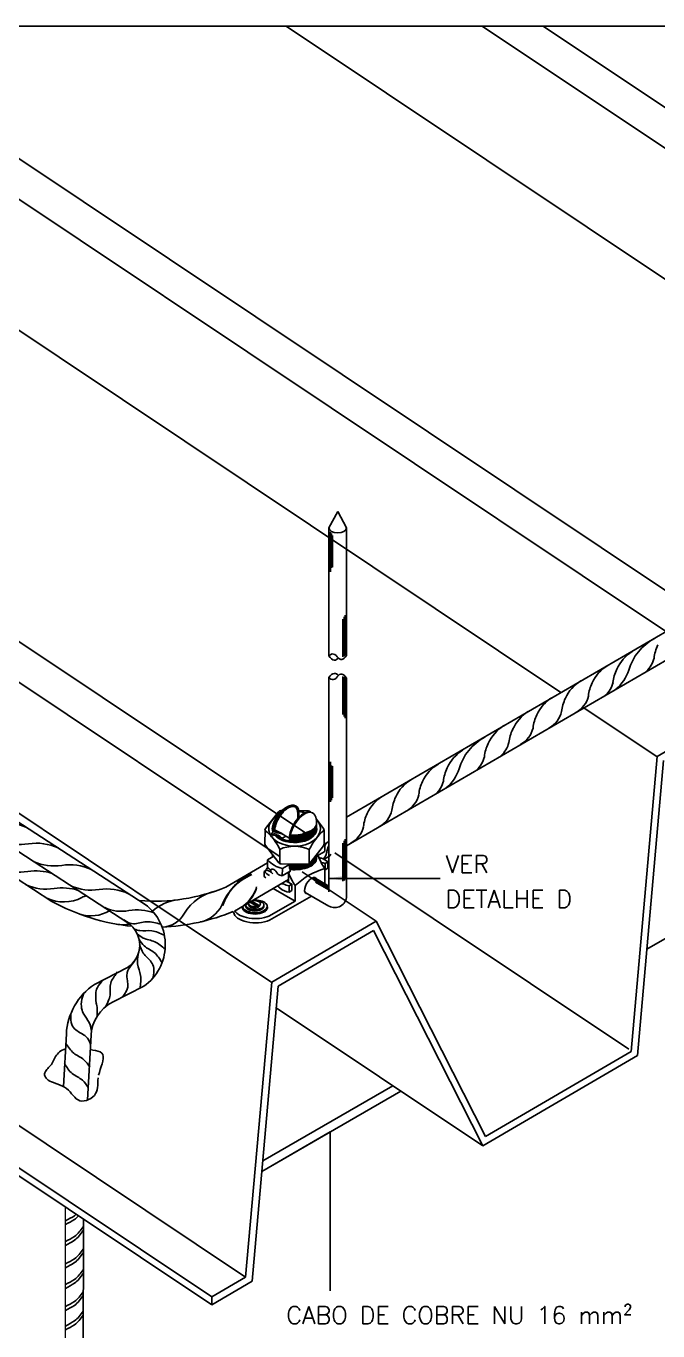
# Paper-space layout 'Layout4' of a CAD drawing. Header units: millimetres. Extents: x 16 to 267, y 19 to 196.
# Drawn here: x 159.51 to 171.71, y 157.16 to 182.37 of the extents above; entities that cross this region are included whole.
import ezdxf
from ezdxf.enums import TextEntityAlignment as Align

# ---------------------------------------------------------------- set-up
doc = ezdxf.new("R2010")
doc.units = ezdxf.units.MM
for name, color, linetype in [('2', 2, 'Continuous'), ('C01', 1, 'Continuous'), ('C02', 42, 'Continuous'), ('C025', 42, 'Continuous'), ('C03', 7, 'Continuous')]:
    doc.layers.add(name, color=color, linetype=linetype)
doc.layers.add('Cabo 16 mm²', color=1, linetype='Continuous', lineweight=20)
doc.styles.add('80CL', font='romans.shx', dxfattribs={"height": 2})

# ---------------------------------------------------------------- blocks, each defined once
blk = doc.blocks.new('A$C251B1D1C')
at = {"layer": 'C01'}
for p, q in [((0.6227, 2.2607), (0.6227, 2.5187)), ((0.6297, 2.2861), (0.6297, 2.508)), ((0.6365, 2.2903), (0.6365, 2.4941)), ((0.7038, 1.7128), (0.7038, 1.9568)), ((0.7106, 1.7166), (0.7106, 1.9707)), ((0.7176, 1.7233), (0.7176, 1.9813)), ((0.7038, 1.5858), (0.7038, 1.3419)), ((0.7106, 1.582), (0.7106, 1.3279)), ((0.7176, 1.5753), (0.7176, 1.3173)), ((0.6227, 1.0379), (0.6227, 0.7799)), ((0.6297, 1.0126), (0.6297, 0.7906)), ((0.6365, 1.0083), (0.6365, 0.8045)), ((0.7038, 0.2691), (0.7038, 0.513)), ((0.7106, 0.2729), (0.7106, 0.5269)), ((0.7176, 0.2796), (0.7176, 0.5376)), ((0.6139, 0.2284), (0.5129, 0.2867)), ((0.6139, 0.2204), (0.5187, 0.2754)), ((0.6139, 0.2125), (0.5273, 0.2625))]:
    blk.add_line(p, q, dxfattribs=at)
for centre, major_axis, ratio, start_param, end_param in [((0.3922, 0.6193), (-0.1419, 0.0003), 0.509483, 0.079835, 0.29756), ((0.3913, 0.616), (-0.1419, 0.0003), 0.509483, 0.13463, 0.312482), ((0.3913, 0.6115), (-0.1419, 0.0003), 0.509483, 0.131413, 0.312096), ((0.3921, 0.6056), (-0.1419, 0.0003), 0.509483, 0.077564, 0.266985), ((0.3922, 0.6239), (-0.1419, 0.0003), 0.509483, 0.108302, 0.312482), ((0.3922, 0.6284), (-0.1419, 0.0003), 0.509483, 0.135721, 0.320186), ((0.3921, 0.6011), (-0.1419, 0.0003), 0.509483, 0.160032, 0.218605), ((0.3922, 0.633), (-0.1419, 0.0003), 0.509483, 0.162659, 0.330832), ((0.3922, 0.6376), (-0.1419, 0.0003), 0.509483, 0.186755, 0.348346), ((0.3921, 0.6056), (-0.1419, 0.0003), 0.509483, 1.339393, 3.211035), ((0.3921, 0.6148), (-0.1419, 0.0003), 0.509483, 1.339988, 3.211035), ((0.3922, 0.6239), (-0.1419, 0.0003), 0.509483, 1.342081, 3.211035), ((0.3922, 0.633), (-0.1419, 0.0003), 0.509483, 1.350786, 3.211035), ((0.3921, 0.6102), (-0.1419, 0.0003), 0.509483, 1.364571, 3.211035), ((0.3922, 0.6193), (-0.1419, 0.0003), 0.509483, 1.364905, 3.211035), ((0.3921, 0.6011), (-0.1419, 0.0003), 0.509483, 1.365397, 3.211035), ((0.3922, 0.6284), (-0.1419, 0.0003), 0.509483, 1.36577, 3.211035), ((0.3922, 0.6376), (-0.1419, 0.0003), 0.509483, 1.391581, 3.222543), ((0.3922, 0.6421), (-0.1419, 0.0003), 0.509483, 1.943295, 3.141593), ((0.3921, 0.5965), (-0.1419, 0.0003), 0.509483, 1.3399, 2.631976), ((0.3921, 0.592), (-0.1419, 0.0003), 0.509483, 1.365112, 2.208576), ((0.7032, 0.4086), (-0.1037, 0.1037), 1, -0.09291, 0.139082), ((0.3918, 0.4369), (-0.1419, 0.0003), 0.509483, 0.007902, 0.174993), ((0.3918, 0.4415), (-0.1419, 0.0003), 0.509483, 0.069242, 0.225576), ((0.3918, 0.4461), (-0.1419, 0.0003), 0.509483, 0.123954, 0.278336), ((0.3918, 0.4324), (-0.1419, 0.0003), 0.509483, 1.339274, 3.204953), ((0.3917, 0.4232), (-0.1419, 0.0003), 0.509483, 1.346207, 3.211035), ((0.3918, 0.4278), (-0.1419, 0.0003), 0.509483, 1.365307, 3.2264), ((0.3917, 0.4187), (-0.1419, 0.0003), 0.509483, 1.365189, 3.211035), ((0.3918, 0.4369), (-0.1419, 0.0003), 0.509483, 2.363268, 3.173489), ((0.3918, 0.4415), (-0.1419, 0.0003), 0.509483, 2.424057, 3.109817), ((0.5142, 0.4703), (-0.0615, 0.0615), 1, 3.176995, 3.69676), ((0.7323, 0.4366), (-0.0948, 0.0948), 1, 0.325539, 0.682194), ((0.7284, 0.4461), (0.0895, 0.0895), 1, 1.915996, 1.950007), ((0.5564, 0.4925), (-0.0615, 0.0615), 1, 3.086024, 3.295073), ((0.3918, 0.4415), (-0.1419, 0.0003), 0.509483, 1.340365, 2.083943), ((0.482, 0.2923), (0.0948, 0.0948), 1, 1.896336, 1.909399), ((0.3918, 0.4369), (-0.1419, 0.0003), 0.509483, 1.364893, 2.204381), ((0.3918, 0.4461), (-0.1419, 0.0003), 0.509483, 1.365656, 1.941318), ((0.3917, 0.4141), (-0.1419, 0.0003), 0.509483, 1.374794, 3.211035), ((0.3917, 0.4141), (-0.1419, 0.0003), 0.509483, 1.374794, 3.211035)]:
    blk.add_ellipse(centre, major_axis=major_axis, ratio=ratio, start_param=start_param, end_param=end_param, dxfattribs=at)
at = {"layer": 'C02'}
for p, q in [((0.6701, 2.6497), (0.6139, 2.5443)), ((0.6701, 2.6497), (0.7264, 2.5443)), ((0.6139, 2.5443), (0.6139, 1.7192)), ((0.7264, 2.5443), (0.7264, 1.7216)), ((0.6139, 1.7192), (0.6186, 1.7239)), ((0.6139, 1.7192), (0.6222, 1.7081)), ((0.6186, 1.7239), (0.6268, 1.7293)), ((0.6222, 1.7081), (0.6304, 1.6999)), ((0.6268, 1.7293), (0.635, 1.7318)), ((0.6304, 1.6999), (0.6386, 1.6945)), ((0.635, 1.7318), (0.6431, 1.7314)), ((0.6386, 1.6945), (0.6468, 1.692)), ((0.6431, 1.7314), (0.6512, 1.7282)), ((0.6468, 1.692), (0.6549, 1.6924)), ((0.6512, 1.7282), (0.6592, 1.7221)), ((0.6549, 1.6924), (0.663, 1.6956)), ((0.6592, 1.7221), (0.6672, 1.7131)), ((0.663, 1.6956), (0.6711, 1.7017)), ((0.6711, 1.7017), (0.6743, 1.7053)), ((0.6222, 1.5905), (0.6304, 1.5987)), ((0.6304, 1.5987), (0.6386, 1.6041)), ((0.6386, 1.6041), (0.6468, 1.6066)), ((0.6468, 1.6066), (0.6549, 1.6063)), ((0.6549, 1.6063), (0.663, 1.603)), ((0.663, 1.603), (0.6711, 1.5969)), ((0.6139, 1.5794), (0.6222, 1.5905)), ((0.6139, 0.1983), (0.6139, 1.5794)), ((0.6139, 1.5794), (0.6186, 1.5747)), ((0.6186, 1.5747), (0.6268, 1.5693)), ((0.6268, 1.5693), (0.635, 1.5668)), ((0.635, 1.5668), (0.6431, 1.5672)), ((0.6431, 1.5672), (0.6512, 1.5704)), ((0.6512, 1.5704), (0.6592, 1.5765)), ((0.6592, 1.5765), (0.6672, 1.5855)), ((0.6711, 1.5969), (0.6743, 1.5934)), ((0.7264, 0.1724), (0.7264, 1.5771)), ((0.4123, 0.6697), (0.4123, 0.7045)), ((0.4202, 0.6782), (0.4202, 0.7044)), ((0.2506, 0.6139), (0.2506, 0.5951)), ((0.2563, 0.5877), (0.2563, 0.5971)), ((0.363, 0.5395), (0.3594, 0.5353)), ((0.3594, 0.5353), (0.363, 0.5303)), ((0.3631, 0.5486), (0.3595, 0.5444)), ((0.3595, 0.5444), (0.363, 0.5395)), ((0.3595, 0.5195), (0.3595, 0.537)), ((0.363, 0.5303), (0.3595, 0.5262)), ((0.3595, 0.5262), (0.363, 0.5212)), ((0.3631, 0.5577), (0.3598, 0.5535)), ((0.3598, 0.5535), (0.3631, 0.5486)), ((0.3611, 0.5625), (0.3631, 0.5577)), ((0.363, 0.5212), (0.3612, 0.5191)), ((0.5854, 0.5075), (0.6139, 0.5239)), ((0.5821, 0.4089), (0.6139, 0.4273)), ((0.2025, 0.3331), (0.2025, 0.3368)), ((0.2397, 0.3258), (0.2397, 0.3403)), ((0.3627, 0.3662), (0.359, 0.362)), ((0.359, 0.362), (0.3627, 0.3571)), ((0.3592, 0.3786), (0.3591, 0.355)), ((0.3591, 0.355), (0.3639, 0.3432)), ((0.3628, 0.3753), (0.3592, 0.3711)), ((0.3592, 0.3711), (0.3627, 0.3662)), ((0.3627, 0.3571), (0.36, 0.3528)), ((0.36, 0.3528), (0.3626, 0.348)), ((0.3605, 0.3786), (0.3629, 0.3753)), ((0.3626, 0.348), (0.3623, 0.3473)), ((0.3639, 0.3432), (0.3639, 0.331)), ((0.5869, 0.252), (0.5871, 0.3488)), ((0.3535, 0.2608), (0.3535, 0.3213)), ((0.6139, 0.2366), (0.5177, 0.2915)), ((0.2304, 0.0165), (0.5006, 0.1717)), ((0.3961, 0.1385), (0.2553, 0.2202)), ((0.3961, 0.1385), (0.3963, 0.2392)), ((0.6139, 0.1071), (0.4602, 0.1948)), ((0.0576, 0.093), (0.0576, 0.1016)), ((0.0957, 0.1205), (0.0996, 0.1081)), ((0.1525, 0.1064), (0.1053, 0.1336)), ((0.1152, 0.1356), (0.1077, 0.1322)), ((0.1152, 0.1394), (0.1152, 0.1356)), ((0.1646, 0.107), (0.1152, 0.1356)), ((0.1646, 0.1118), (0.116, 0.1398)), ((0.1646, 0.107), (0.1525, 0.1016)), ((0.1525, 0.1064), (0.1525, 0.1016)), ((0.1646, 0.1118), (0.1646, 0.107)), ((0.1718, 0.1199), (0.1687, 0.1095)), ((0.217, 0.1033), (0.217, 0.095)), ((0.2269, 0.0423), (0.3961, 0.1385)), ((0, 0.0729), (0, 0.0671))]:
    blk.add_line(p, q, dxfattribs=at)
for points in [[(0.7265, 1.7217), (0.7189, 1.7115), (0.7114, 1.7039), (0.7039, 1.6989), (0.6964, 1.6966), (0.6891, 1.6968), (0.6817, 1.6996), (0.6744, 1.7051), (0.6672, 1.7131)], [(0.7265, 1.5769), (0.7189, 1.5871), (0.7114, 1.5947), (0.7039, 1.5997), (0.6964, 1.6021), (0.6891, 1.6018), (0.6817, 1.599), (0.6744, 1.5935), (0.6672, 1.5855)]]:
    blk.add_lwpolyline(points, dxfattribs=at)
for centre, major_axis, ratio, start_param, end_param in [((0.6701, 2.5443), (0.0562, 0), 0.5774, 3.141593, 6.283185), ((0.3381, 0.6474), (0.062, 0.1057), 0.509483, -0.753557, 2.340413), ((0.43, 0.5855), (-0.1284, 0.1284), 1, -0.352246, 0.628516), ((0.4465, 0.6019), (0.0647, 0.1103), 0.529306, 0.834314, 2.464238), ((0.4465, 0.6015), (0.062, 0.1057), 0.509483, -0.313841, 2.182721), ((0.4846, 0.6421), (-0.0498, 0.0498), 1, -0.952345, -0.217115), ((0.4584, 0.6514), (-0.0536, 0.0536), 1, 3.817853, 4.497942), ((0.6584, 0.025), (-0.2981, 0.2981), 1, -0.511747, -0.484522), ((0.9056, 0.5667), (-0.2728, 0.2728), 1, 1.144833, 1.385304), ((0.1699, 0.3808), (-0.0387, 0.0387), 1, 2.994462, 3.47475), ((0.7088, -0.0838), (0.3178, 0.3178), 1, 1.059477, 1.554308), ((0.6661, -0.0017), (-0.3178, 0.3178), 1, -0.048127, -0.016488), ((0.7148, 0.457), (-0.2728, 0.2728), 1, 1.144833, 1.385304), ((0.4957, 0.2392), (0.0296, 0.0506), 0.500449, -0.229183, 3.433774), ((0.6507, 0.1733), (-0.0535, 0.0535), 1, 1.849081, 3.915218), ((0.1371, 0.1062), (-0.08, 0.0002), 0.509483, 0.013557, 4.826185), ((0.1371, 0.0973), (-0.08, 0.0002), 0.509483, 0.109984, 3.090012), ((0.1364, 0.1144), (-0.059, 0), 0.498339, -0.112226, 4.965206), ((0.1364, 0.107), (-0.059, 0), 0.500279, -0.126962, 3.266216), ((0.1338, 0.1234), (-0.0386, 0), 0.500279, -0.290469, 2.073989), ((0.1338, 0.1129), (-0.0355, 0), 0.500279, 0.273514, 2.950815), ((0.1338, 0.1234), (0.0386, 0), 0.500279, -0.638232, 1.987095), ((0.1402, 0.0715), (-0.1404, 0.0003), 0.509483, 0.062194, 2.273597), ((0.1403, 0.0987), (-0.1404, 0.0003), 0.509483, 0.317034, 2.236786)]:
    blk.add_ellipse(centre, major_axis=major_axis, ratio=ratio, start_param=start_param, end_param=end_param, dxfattribs=at)
blk.add_open_spline([(0.2644, 0.5995), (0.2646, 0.6024), (0.2667, 0.6164), (0.2736, 0.6397), (0.2845, 0.6643), (0.2988, 0.6883), (0.3152, 0.7096), (0.3322, 0.7265), (0.3482, 0.7385), (0.3621, 0.7458), (0.3736, 0.7494), (0.3828, 0.7502), (0.3902, 0.7492), (0.3963, 0.7466), (0.4015, 0.7426), (0.406, 0.7367), (0.4097, 0.7283), (0.4121, 0.7172), (0.4125, 0.7081), (0.4123, 0.7032)], degree=3, knots=[3.942773, 3.942773, 3.942773, 3.942773, 4.152047, 4.373331, 4.607258, 4.841184, 5.075111, 5.298225, 5.504103, 5.689757, 5.855803, 6.005181, 6.14422, 6.28326, 6.422299, 6.561339, 6.707536, 6.872139, 7.036742, 7.036742, 7.036742, 7.036742], dxfattribs=at)
at = {"layer": 'C025'}
for p, q in [((0.2888, 0.715), (0.2058, 0.6076)), ((0.3106, 0.7223), (0.3038, 0.7223)), ((0.4188, 0.7222), (0.4809, 0.722)), ((0.4958, 0.7147), (0.4989, 0.7107)), ((0.2019, 0.5961), (0.2017, 0.5089)), ((0.2576, 0.5989), (0.2615, 0.6012)), ((0.2863, 0.5868), (0.2615, 0.6012)), ((0.5326, 0.6667), (0.5784, 0.6069)), ((0.5823, 0.5953), (0.5822, 0.5081)), ((0.2541, 0.5669), (0.2541, 0.5622)), ((0.3093, 0.542), (0.3366, 0.5576)), ((0.3595, 0.5444), (0.3366, 0.5576)), ((0.5862, 0.5067), (0.5817, 0.5042)), ((0.5862, 0.5067), (0.5861, 0.4596)), ((0.2909, 0.3861), (0.2056, 0.4974)), ((0.2585, 0.4284), (0.2183, 0.4053)), ((0.2967, 0.4731), (0.2965, 0.3812)), ((0.487, 0.4727), (0.4868, 0.3808)), ((0.5782, 0.4966), (0.4924, 0.3857)), ((0.5333, 0.4293), (0.5861, 0.4596)), ((0.2137, 0.3396), (0.1968, 0.3298)), ((0.2183, 0.4053), (0.2182, 0.3581)), ((0.4775, 0.3784), (0.3058, 0.3787)), ((0.3135, 0.3501), (0.3134, 0.3029)), ((0.3592, 0.3763), (0.3135, 0.3501)), ((0.6065, 0.3923), (0.5895, 0.3826)), ((0.5895, 0.3826), (0.5895, 0.3413)), ((0.6064, 0.3511), (0.5895, 0.3413)), ((0.6065, 0.3923), (0.6064, 0.3511)), ((0.1968, 0.3298), (0.1967, 0.2993)), ((0.3639, 0.3319), (0.3134, 0.3029)), ((0.3411, 0.2657), (0.3535, 0.2728)), ((0.3577, 0.2385), (0.3576, 0.1972)), ((0.3746, 0.2069), (0.3576, 0.1972)), ((0.3746, 0.2482), (0.3577, 0.2385)), ((0.3746, 0.2482), (0.3746, 0.2069))]:
    blk.add_line(p, q, dxfattribs=at)
for centre, major_axis, ratio, start_param, end_param in [((0.3921, 0.6056), (-0.1665, 0.0004), 0.675841, -0.84116, 3.704953), ((0.3038, 0.7034), (-0.0133, 0.0133), 1, -0.787502, 0.127164), ((0.3921, 0.6056), (-0.1665, 0.0004), 0.675841, 4.2908, 4.546748), ((0.4808, 0.7032), (-0.0133, 0.0133), 1, 4.581017, 5.495683), ((0.2207, 0.5961), (0.0133, 0.0133), 1, 1.69796, 2.35409), ((-0.0382, 0.3145), (0.262, 0.262), 1, 5.939868, 6.363757), ((0.2696, 0.5656), (0.0182, 0.0182), 1, 0.659898, 1.810703), ((0.3921, 0.6057), (-0.143, 0.0003), 0.622287, -0.242315, 0.235781), ((0.3921, 0.6057), (-0.1351, 0.0003), 0.598456, 0.089321, 0.207268), ((0.3921, 0.6057), (-0.143, 0.0003), 0.622287, 0.472339, 3.276001), ((0.2403, 0.4662), (0.0913, 0.0913), 1, 0.137221, 0.531235), ((0.8213, 0.3127), (-0.262, 0.262), 1, -0.084781, 0.339108), ((0.5635, 0.5954), (-0.0133, 0.0133), 1, 3.924887, 4.581017), ((0.2206, 0.5089), (-0.0133, 0.0133), 1, 0.783294, 1.439424), ((0.2666, 0.5751), (-0.0204, 0), 0.509483, -0.372954, 0.916084), ((0.2666, 0.5704), (-0.0204, 0), 0.509483, -0.235087, 0.916084), ((0.2788, 0.5505), (-0.0209, 0.0209), 1, -0.820926, 0.200557), ((0.2717, 0.5248), (0.0292, 0.0292), 1, 5.92605, 7.509487), ((0.3921, 0.6057), (-0.1351, 0.0003), 0.598456, 0.521118, 1.327997), ((0.2685, 0.4688), (0.0791, 0.0791), 1, 0.131512, 0.684097), ((0.5633, 0.5082), (0.0133, 0.0133), 1, 4.839553, 5.495683), ((0.4541, 0.3888), (-0.1252, 0.1252), 1, 4.656091, 4.689457), ((0.3914, 0.2588), (0.1656, 0.1656), 1, 0.365135, 1.201453), ((0.5664, 0.4392), (-0.0167, 0.0167), 1, 1.276782, 2.346703), ((0.1841, 0.2497), (-0.0669, 0.0669), 1, 4.694536, 5.179232), ((0.2646, 0.3922), (-0.0407, 0.0407), 1, 1.418724, 1.911975), ((0.3504, 0.5233), (-0.1252, 0.1252), 1, 1.514498, 2.146485), ((0.2633, 0.3118), (-0.0191, 0.0332), 0.509483, 4.555687, 6.604353), ((0.3059, 0.3976), (-0.0133, 0.0133), 1, 1.439424, 2.35409), ((0.4775, 0.3972), (0.0133, 0.0133), 1, 3.924887, 4.839553), ((0.6066, 0.5081), (0.0896, 0.0896), 1, 3.575361, 3.79159), ((0.5307, 0.3072), (0.0806, 0.0806), 1, 0.057758, 0.468712), ((0.607, 0.4686), (0.0908, 0.0908), 1, 3.771974, 3.790377), ((0.2853, 0.3734), (0.0816, 0.0816), 1, 3.052481, 3.175108), ((0.3382, 0.477), (0.1439, 0.1439), 1, 3.162263, 3.375792), ((0.3188, 0.3571), (-0.0385, 0.0385), 1, 1.63303, 2.25659), ((0.3043, 0.1542), (-0.083, 0.083), 1, -1.427671, -1.104346), ((0.2203, 0.16), (0.0708, 0.0708), 1, 6.16587, 6.374336), ((0.3722, 0.3131), (-0.0826, 0.0826), 1, 1.678258, 2.230597), ((0.33, 0.356), (0.0753, 0.0753), 1, 3.73293, 3.828598), ((0.3748, 0.364), (0.0896, 0.0896), 1, 3.475274, 3.79159)]:
    blk.add_ellipse(centre, major_axis=major_axis, ratio=ratio, start_param=start_param, end_param=end_param, dxfattribs=at)

psp = doc.layouts.new('Layout4')

# ---------------------------------------------------------------- linework, layer by layer
at = {"layer": '2'}
psp.add_line((160.835, 163.853), (161.471, 164.177), dxfattribs=at)
for centre, radius, start, end in [((161.517, 162.83), 1.23, 123.7084, 177.0006), ((161.53, 162.826), 0.766, 117.285, 176.7438)]:
    psp.add_arc(centre, radius, start, end, dxfattribs=at)
at = {"layer": 'C01'}
for points in [[(146.122, 156.031), (148.986, 163.25), (148.033, 164.784), (147.44, 165.459), (145.257, 167.001), (142.699, 168.298), (143.17, 170.391), (143.257, 171.361), (143.248, 172.357), (143.173, 173.363), (143.059, 174.365), (142.934, 175.349), (142.827, 176.3), (142.766, 177.203), (142.777, 178.045), (142.872, 178.823), (143.063, 179.534), (143.361, 180.174), (143.777, 180.742), (144.321, 181.235), (145.005, 181.65), (145.838, 181.984), (148.483, 182.373), (172.038, 182.373)], [(160.258, 162.602), (160.239, 162.595), (160.211, 162.582), (160.183, 162.566), (160.158, 162.548), (160.135, 162.527), (160.115, 162.506), (160.097, 162.482), (160.082, 162.457), (160.068, 162.432), (160.055, 162.406), (160.043, 162.38), (160.03, 162.354), (160.017, 162.329), (160.002, 162.306), (159.985, 162.284), (159.966, 162.263), (159.947, 162.243), (159.929, 162.224), (159.912, 162.205), (159.896, 162.186), (159.884, 162.166), (159.875, 162.146), (159.87, 162.126), (159.869, 162.104), (159.874, 162.082), (159.883, 162.061), (159.897, 162.04), (159.916, 162.02), (159.94, 162.001), (159.969, 161.983), (160.003, 161.968), (160.041, 161.953), (160.083, 161.939), (160.126, 161.924), (160.17, 161.907), (160.213, 161.888), (160.255, 161.866), (160.294, 161.84), (160.329, 161.809), (160.361, 161.775), (160.391, 161.739), (160.421, 161.704), (160.451, 161.672), (160.481, 161.643), (160.514, 161.62), (160.55, 161.605), (160.59, 161.598), (160.632, 161.601), (160.676, 161.61), (160.719, 161.627), (160.76, 161.649), (160.798, 161.676), (160.83, 161.707), (160.855, 161.741), (160.873, 161.778), (160.884, 161.816), (160.891, 161.857), (160.894, 161.9), (160.896, 161.946), (160.899, 161.993), (160.904, 162.044)], [(160.912, 162.096), (160.926, 162.151), (160.944, 162.208), (160.962, 162.264), (160.98, 162.319), (160.994, 162.371), (161.002, 162.419), (161.002, 162.461), (160.993, 162.497), (160.971, 162.526), (160.939, 162.547), (160.898, 162.563), (160.851, 162.575), (160.8, 162.583), (160.773, 162.585)]]:
    psp.add_lwpolyline(points, dxfattribs=at)
for centre, radius, start, end in [((172.133, 169.634), 1.025, 118.3752, 163.3934), ((171.665, 169.603), 0.818, 123.0374, 155.4443), ((171.656, 169.737), 0.707, 119.4577, 119.7634), ((172.385, 170.081), 0.748, 153.652, 174.0868), ((171.095, 169.401), 0.706, 119.4577, 156.7272), ((171.168, 170.269), 0.485, 311.8161, 346.8088), ((170.576, 169.102), 0.706, 119.4577, 156.7272), ((171.591, 169.611), 0.748, 153.652, 174.0868), ((170.428, 170.149), 0.756, 308.8064, 342.8668), ((171.116, 169.348), 0.748, 153.652, 174.0868), ((170.375, 169.798), 0.485, 311.8161, 346.8088), ((170.027, 168.783), 0.707, 119.4577, 156.7272), ((170.598, 169.049), 0.748, 153.652, 174.0868), ((169.901, 169.536), 0.485, 298.3116, 346.8088), ((169.654, 168.439), 0.819, 123.0374, 155.4443), ((170.048, 168.73), 0.748, 153.652, 174.0868), ((169.382, 169.237), 0.485, 298.3116, 346.8088), ((169.182, 168.167), 0.819, 123.0374, 155.4443), ((169.58, 168.447), 0.748, 153.652, 174.0868), ((168.831, 168.918), 0.485, 298.3116, 346.8088), ((168.856, 167.727), 1.025, 118.3752, 163.3934), ((169.108, 168.175), 0.748, 153.652, 174.0868), ((168.363, 168.635), 0.485, 311.8161, 346.8088), ((168.389, 167.696), 0.818, 123.0374, 155.4443), ((168.38, 167.831), 0.707, 119.4577, 119.7634), ((167.891, 168.363), 0.485, 311.8161, 346.8088), ((167.819, 167.495), 0.706, 119.4577, 156.7272), ((168.315, 167.704), 0.748, 153.652, 174.0868), ((167.152, 168.243), 0.756, 308.8064, 342.8668), ((167.3, 167.195), 0.706, 119.4577, 156.7272), ((167.84, 167.442), 0.748, 153.652, 174.0868), ((167.099, 167.892), 0.485, 311.8161, 346.8088), ((166.751, 166.876), 0.707, 119.4577, 156.7272), ((167.321, 167.142), 0.748, 153.652, 174.0868), ((166.624, 167.629), 0.485, 298.3116, 346.8088), ((166.106, 167.33), 0.485, 298.3116, 346.8088), ((159.107, 166.007), 0.969, 64.7462, 99.2717), ((166.772, 166.824), 0.748, 153.652, 174.0868), ((165.555, 167.011), 0.485, 298.3116, 346.8088), ((159.409, 167.492), 0.935, 245.2488, 279.2481), ((159.715, 165.612), 0.969, 64.7462, 99.2717), ((165.104, 165.924), 0.707, 119.4577, 119.7634), ((160.049, 167.076), 0.935, 245.2488, 279.2481), ((159.396, 166.957), 0.935, 245.2488, 279.2481), ((159.702, 165.077), 0.969, 71.1655, 99.2717), ((160.355, 165.196), 0.969, 64.7462, 99.2717), ((164.301, 164.978), 1.086, 113.4646, 158.2716), ((164.339, 165.028), 1.086, 116.4646, 161.2716), ((159.903, 166.628), 0.935, 245.2488, 279.2481), ((160.21, 164.749), 0.969, 71.4036, 99.2717), ((160.77, 166.608), 0.935, 245.2488, 279.2481), ((161.076, 164.728), 0.969, 64.7462, 99.2717), ((163.254, 165.969), 0.756, 305.8064, 339.8668), ((163.242, 165.963), 0.756, 308.8064, 342.8668), ((160.236, 166.193), 0.748, 244.2794, 298.0922), ((160.908, 164.897), 0.711, 109.3583, 116.6787), ((162.535, 164.63), 0.864, 96.5498, 132.3226), ((163.372, 164.739), 0.94, 101.4297, 148.7815), ((160.762, 165.884), 0.708, 252.5369, 300.6817), ((161.35, 166.012), 0.748, 244.7493, 281.3955), ((161.654, 164.322), 0.969, 70.166, 99.2717), ((162.13, 165.454), 0.494, 271.2772, 332.6552), ((162.75, 165.653), 0.607, 281.9177, 333.3412), ((161.386, 165.741), 0.736, 259.6405, 280.0825)]:
    psp.add_arc(centre, radius, start, end, dxfattribs=at)
for points, knots in [([(162.115, 165.016), (162.022, 165.042), (161.842, 165.093), (161.594, 164.994), (161.473, 165.048), (161.398, 165.097)], [0, 0, 0, 0, 0.785723, 1.520135, 2.094666, 2.094666, 2.094666, 2.094666]), ([(162.175, 164.803), (162.098, 164.841), (161.95, 164.914), (161.746, 164.873), (161.639, 164.908), (161.605, 164.921)], [0, 0, 0, 0, 0.692024, 1.338857, 1.637121, 1.637121, 1.637121, 1.637121]), ([(162.196, 164.53), (162.134, 164.587), (162.013, 164.699), (161.795, 164.719), (161.697, 164.794), (161.661, 164.824)], [0, 0, 0, 0, 0.692024, 1.338857, 1.71736, 1.71736, 1.71736, 1.71736]), ([(162.139, 164.269), (162.095, 164.342), (162.01, 164.483), (161.799, 164.565), (161.724, 164.673), (161.695, 164.718)], [0, 0, 0, 0, 0.692024, 1.338857, 1.77801, 1.77801, 1.77801, 1.77801]), ([(161.962, 163.97), (162.001, 164.136), (161.955, 164.294), (161.765, 164.433), (161.722, 164.567), (161.703, 164.626)], [0, 0, 0, 0, 0.2669604, 0.5164873, 0.7116924, 0.7116924, 0.7116924, 0.7116924]), ([(161.372, 163.604), (161.504, 163.771), (161.455, 163.939), (161.457, 164.046), (161.479, 164.156), (161.608, 164.3)], [0, 0, 0, 0, 0.2669604, 0.5164873, 0.7116924, 0.7116924, 0.7116924, 0.7116924]), ([(160.99, 163.932), (160.854, 163.772), (160.863, 163.661), (160.85, 163.54), (160.9, 163.343), (160.877, 163.212)], [0, 0, 0, 0, 0.2669604, 0.5164873, 0.7116924, 0.7116924, 0.7116924, 0.7116924]), ([(161.043, 163.417), (161.104, 163.524), (161.161, 163.666), (161.107, 163.887), (161.244, 164.038), (161.271, 164.093)], [0, 0, 0, 0, 0.2669604, 0.5164873, 0.7116924, 0.7116924, 0.7116924, 0.7116924]), ([(160.629, 163.681), (160.555, 163.519), (160.59, 163.292), (160.698, 163.186), (160.763, 163.047), (160.771, 162.969)], [0, 0, 0, 0, 0.2669604, 0.5164873, 0.7116924, 0.7116924, 0.7116924, 0.7116924]), ([(160.378, 163.292), (160.363, 163.096), (160.45, 162.956), (160.67, 162.872), (160.748, 162.755), (160.755, 162.676)], [0, 0, 0, 0, 0.2669604, 0.5164873, 0.7116924, 0.7116924, 0.7116924, 0.7116924]), ([(160.481, 159.41), (160.47, 159.4), (160.408, 159.349), (160.327, 159.32), (160.271, 159.284)], [0.04533765, 0.04533765, 0.04533765, 0.04533765, 0.05536196, 0.0999282, 0.0999282, 0.0999282, 0.0999282]), ([(160.525, 159.381), (160.501, 159.353), (160.428, 159.282), (160.327, 159.245), (160.271, 159.21)], [0.03128011, 0.03128011, 0.03128011, 0.03128011, 0.05536196, 0.0999282, 0.0999282, 0.0999282, 0.0999282]), ([(160.611, 159.169), (160.562, 159.099), (160.474, 158.973), (160.327, 158.919), (160.271, 158.883)], [0, 0, 0, 0, 0.05536196, 0.0999282, 0.0999282, 0.0999282, 0.0999282]), ([(160.611, 159.094), (160.562, 159.024), (160.474, 158.898), (160.327, 158.844), (160.271, 158.809)], [0, 0, 0, 0, 0.05536196, 0.0999282, 0.0999282, 0.0999282, 0.0999282]), ([(160.611, 158.736), (160.562, 158.667), (160.474, 158.54), (160.327, 158.487), (160.271, 158.451)], [0, 0, 0, 0, 0.05536196, 0.0999282, 0.0999282, 0.0999282, 0.0999282]), ([(160.611, 158.662), (160.562, 158.592), (160.474, 158.466), (160.327, 158.412), (160.271, 158.377)], [0, 0, 0, 0, 0.05536196, 0.0999282, 0.0999282, 0.0999282, 0.0999282]), ([(160.611, 158.338), (160.562, 158.268), (160.474, 158.142), (160.327, 158.088), (160.271, 158.052)], [0, 0, 0, 0, 0.05536196, 0.0999282, 0.0999282, 0.0999282, 0.0999282]), ([(160.611, 158.264), (160.562, 158.194), (160.474, 158.068), (160.327, 158.014), (160.271, 157.978)], [0, 0, 0, 0, 0.05536196, 0.0999282, 0.0999282, 0.0999282, 0.0999282]), ([(160.611, 157.912), (160.562, 157.842), (160.474, 157.715), (160.327, 157.662), (160.271, 157.626)], [0, 0, 0, 0, 0.05536196, 0.0999282, 0.0999282, 0.0999282, 0.0999282]), ([(160.611, 157.837), (160.562, 157.767), (160.474, 157.641), (160.327, 157.587), (160.271, 157.552)], [0, 0, 0, 0, 0.05536196, 0.0999282, 0.0999282, 0.0999282, 0.0999282]), ([(160.611, 157.536), (160.562, 157.466), (160.474, 157.34), (160.327, 157.286), (160.271, 157.25)], [0, 0, 0, 0, 0.05536196, 0.0999282, 0.0999282, 0.0999282, 0.0999282]), ([(160.611, 157.461), (160.562, 157.392), (160.474, 157.265), (160.327, 157.212), (160.271, 157.176)], [0, 0, 0, 0, 0.05536196, 0.0999282, 0.0999282, 0.0999282, 0.0999282])]:
    psp.add_open_spline(points, degree=3, knots=knots, dxfattribs=at)
for points in [[(161.707, 163.776), (161.724, 164.024), (161.664, 164.249), (161.674, 164.431)], [(160.278, 162.719), (160.432, 162.523), (160.627, 162.396), (160.741, 162.254)], [(160.25, 162.325), (160.404, 162.129), (160.599, 162.002), (160.713, 161.86)]]:
    psp.add_spline(points, degree=3, dxfattribs=at)
at = {"layer": 'C02'}
for p, q in [((165.699, 167.085), (187.888, 179.981)), ((165.699, 166.528), (187.947, 179.467)), ((161.478, 165.045), (157.747, 167.468)), ((161.814, 165.398), (158.315, 167.667)), ((160.007, 165.456), (157.72, 166.941)), ((163.37, 165.732), (164.175, 166.199)), ((163.537, 165.27), (164.58, 165.877)), ((165.363, 165.902), (167.509, 165.902)), ((161.179, 163.506), (161.785, 163.815)), ((160.289, 162.894), (160.236, 161.876)), ((160.765, 162.869), (160.7, 161.619)), ((164.063, 160.237), (165.385, 161)), ((160.618, 159.319), (160.609, 154.224)), ((160.618, 159.319), (160.609, 154.224))]:
    psp.add_line(p, q, dxfattribs=at)
at = {"layer": 'C02', "lineweight": 0}
psp.add_line((160.271, 154.244), (160.271, 159.551), dxfattribs=at)
at = {"layer": 'C02'}
for centre, radius, start, end in [((161.995, 169.076), 3.616, 265.3286, 292.3548), ((161.962, 169.019), 4.064, 241.2413, 264.3199), ((161.217, 164.617), 0.983, 305.3142, 52.6086), ((161.962, 169.019), 4.064, 272.4828, 292.4208), ((161.183, 164.613), 0.522, 303.3873, 55.7096)]:
    psp.add_arc(centre, radius, start, end, dxfattribs=at)
psp.add_solid([(165.7, 165.959), (165.701, 165.846), (165.363, 165.902)], dxfattribs=at)
at = {"layer": 'C03'}
for p, q in [((169.84, 169.492), (150.575, 182.373)), ((171.859, 170.676), (154.365, 182.373)), ((172.497, 171.036), (155.541, 182.373)), ((177.274, 173.854), (164.533, 182.373)), ((179.309, 175.027), (168.323, 182.373)), ((179.94, 175.392), (169.499, 182.373)), ((165.029, 166.696), (143.881, 180.836)), ((164.397, 166.329), (143.469, 180.322)), ((164.255, 163.89), (142.8, 178.235)), ((163.752, 158.196), (143.252, 171.903)), ((163.096, 157.813), (143.233, 171.094)), ((163.096, 157.662), (143.22, 170.951)), ((171.699, 168.255), (173.717, 169.433)), ((171.698, 168.249), (170.284, 169.195)), ((171.699, 168.255), (171.196, 162.555)), ((171.823, 168.177), (171.32, 162.476)), ((171.151, 162.603), (165.475, 166.398)), ((166.273, 165.074), (164.844, 166.03)), ((171.502, 164.531), (174.242, 166.114)), ((164.255, 163.896), (166.273, 165.074)), ((166.273, 165.074), (168.386, 160.915)), ((164.379, 163.818), (166.22, 164.892)), ((166.22, 164.892), (168.333, 160.733)), ((164.255, 163.896), (163.752, 158.196)), ((164.379, 163.818), (163.876, 158.117)), ((168.333, 160.733), (164.342, 163.401)), ((168.333, 160.733), (171.32, 162.476)), ((168.386, 160.915), (171.196, 162.555)), ((164.063, 160.237), (166.752, 161.789)), ((166.596, 161.894), (164.081, 160.442)), ((165.382, 160.998), (165.382, 157.928)), ((163.096, 157.813), (163.752, 158.196)), ((163.096, 157.662), (163.876, 158.117)), ((163.096, 157.813), (163.096, 157.662))]:
    psp.add_line(p, q, dxfattribs=at)

# ---------------------------------------------------------------- block references
at = {"layer": 'Cabo 16 mm²', "xscale": 3, "yscale": 3, "zscale": 3}
psp.add_blockref('A$C251B1D1C', (163.52, 165.043), dxfattribs=at)

# ---------------------------------------------------------------- texts
at = {"layer": 'C03', "style": '80CL'}
for s, p in [('VER', (167.617, 166.177)), ('DETALHE D', (167.614, 165.502))]:
    psp.add_text(s, height=0.3375, dxfattribs=at).set_placement(p, align=Align.MIDDLE_LEFT)
psp.add_text('CABO DE COBRE NU 16 mm²', height=0.3375, dxfattribs=at).set_placement((171.22, 157.292), align=Align.RIGHT)

doc.saveas('drawing.dxf')
